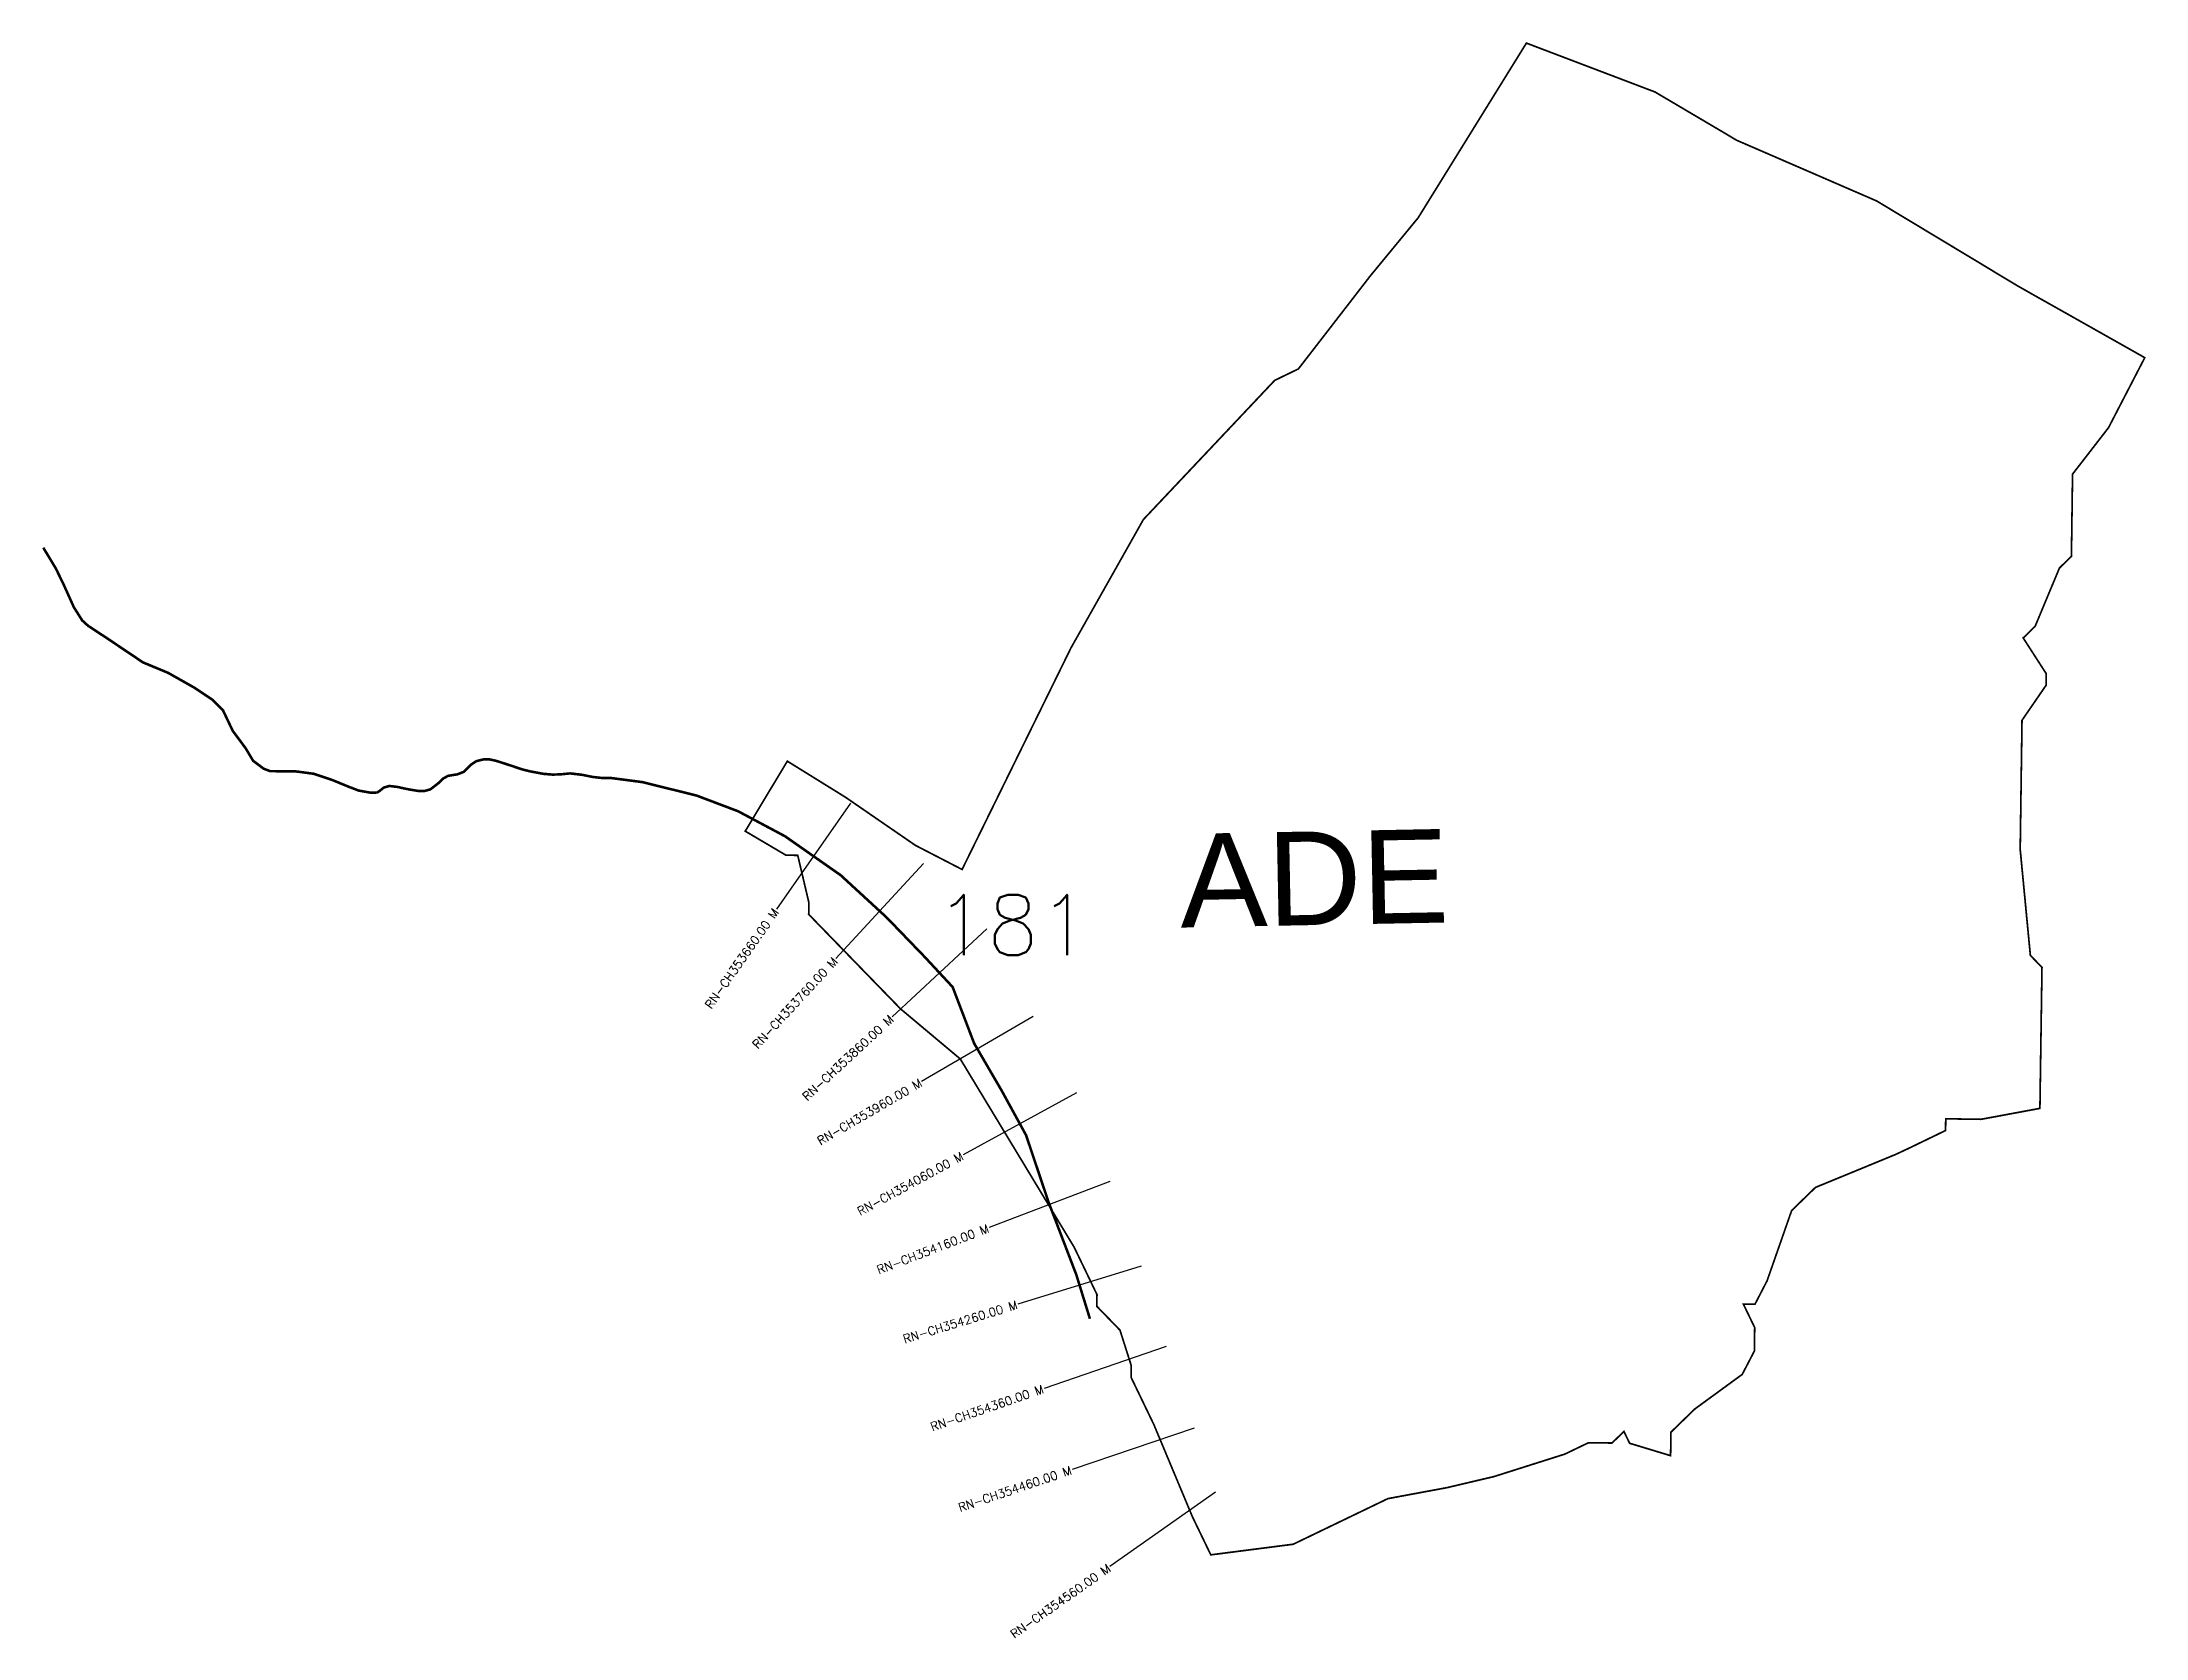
# Model space of a CAD drawing. Header units: metres. Extents: x 294631 to 297075, y 1978187 to 1980041.
import ezdxf
from ezdxf.enums import TextEntityAlignment as Align

# ---------------------------------------------------------------- set-up
doc = ezdxf.new("R2010")
doc.units = ezdxf.units.M
doc.header["$MEASUREMENT"] = 0
for name, color, linetype in [('CS', 134, 'Continuous'), ('CSMark', 6, 'Continuous'), ('NATURALLY PROTECTED', 3, 'Continuous'), ('VILLAGE NAME', 250, 'Continuous')]:
    doc.layers.add(name, color=color, linetype=linetype)
doc.styles.get("Standard").update_dxf_attribs({"font": 'simplex.shx'})

msp = doc.modelspace()

# ---------------------------------------------------------------- linework, layer by layer
at = {"color": 6, "const_width": 2, "flags": 128}
msp.add_lwpolyline([(295495, 1979096.6), (295447.7, 1979124.5), (295496.6, 1979205.8), (295564.3, 1979163.8), (295645.4, 1979108), (295699.6, 1979080), (295771, 1979225.3), (295826.2, 1979337.6), (295892.8, 1979455.6), (295910.2, 1979486.5), (296062.7, 1979648.1), (296090.2, 1979661.4), (296148.6, 1979736.9), (296173.7, 1979769.4), (296229.3, 1979836.9), (296292.2, 1979938.4), (296355.1, 1980039.9), (296504.5, 1979983.1), (296587, 1979934.4), (296599.2, 1979927.1), (296700, 1979883.4), (296762, 1979856.5), (296882.9, 1979783.7), (296906.5, 1979769.4), (296924.5, 1979758.6), (296941, 1979749.2), (296985.2, 1979724.3), (297073.4, 1979674.5), (297031.3, 1979593.2), (296989.5, 1979539.2), (296988.2, 1979443.7), (296974.3, 1979430.2), (296946, 1979362.4), (296932.2, 1979348.9), (296958.9, 1979307.5), (296958.7, 1979293.9), (296930.8, 1979253.3), (296928.7, 1979103.2), (296940.5, 1978980.2), (296954, 1978966.3), (296951.6, 1978802.5), (296883.2, 1978789.8), (296842.2, 1978790.4), (296842, 1978776.8), (296801.3, 1978757.1), (296784, 1978749), (296724, 1978724.3), (296690.9, 1978710.7), (296663.2, 1978683.8), (296634.7, 1978602.3), (296620.7, 1978575.2), (296607.1, 1978575.2), (296620.3, 1978547.9), (296619.9, 1978520.6), (296605.8, 1978493.5), (296550.7, 1978453.3), (296523, 1978426.4), (296522.6, 1978399.1), (296475, 1978413.5), (296468.4, 1978427.2), (296454.5, 1978413.8), (296427.2, 1978414.1), (296399.7, 1978400.9), (296317.4, 1978374.8), (296262.6, 1978361.9), (296194.2, 1978349.2), (296084.2, 1978296.2), (295988.5, 1978283.9), (295967.2, 1978328), (295922.4, 1978435.1), (295895.9, 1978490.1), (295896.1, 1978503.7), (295883, 1978544.9), (295856.1, 1978572.6), (295856.3, 1978586.2), (295829.8, 1978641.2), (295697.5, 1978859.9), (295628.2, 1978918), (295521.4, 1979027.9), (295521.6, 1979041.6), (295508.7, 1979096.4), (295495, 1979096.6)], dxfattribs=at)
at = {"layer": 'CS'}
for p, q in [((295570, 1979156.9), (295484, 1979034)), ((295654.6, 1979086.9), (295553, 1978976.5)), ((295728.3, 1979010.9), (295618.4, 1978908.9)), ((295782.2, 1978909.3), (295652.6, 1978833.7)), ((295832.5, 1978820.5), (295700.9, 1978748.6)), ((295871.1, 1978717.6), (295731, 1978664)), ((295907.7, 1978619.3), (295764.4, 1978575.1)), ((295936.7, 1978526.1), (295794.9, 1978477.3)), ((295969.3, 1978431.2), (295827.3, 1978383)), ((295994, 1978356.6), (295871.2, 1978270.4))]:
    msp.add_line(p, q, dxfattribs=at)
at = {"layer": 'NATURALLY PROTECTED', "const_width": 3, "flags": 128}
msp.add_lwpolyline([(294632.4, 1979453.8), (294633.4, 1979452), (294646.8, 1979429.8), (294655.8, 1979411.3), (294667.8, 1979384.7), (294677.5, 1979369.3), (294684.3, 1979363.1), (294703.3, 1979350.6), (294721.7, 1979338.3), (294748, 1979320.6), (294777.3, 1979308.4), (294807.4, 1979291.4), (294828.7, 1979277.3), (294841.1, 1979264.8), (294852.4, 1979241), (294867.1, 1979221.2), (294876.2, 1979206.1), (294888.3, 1979197.1), (294895.8, 1979194.2), (294908.3, 1979194.1), (294925.1, 1979194), (294946.3, 1979191.2), (294967.6, 1979184.1), (294986.6, 1979176.3), (294998.5, 1979171.7), (295012.4, 1979169.2), (295020.2, 1979169.4), (295023.5, 1979171.6), (295027.8, 1979175.1), (295034.2, 1979177), (295043.7, 1979175.9), (295049.8, 1979174.5), (295056.7, 1979173.1), (295067.2, 1979171.3), (295075.5, 1979171.3), (295081.9, 1979173), (295091.2, 1979180.2), (295096.8, 1979185.6), (295102.6, 1979188.8), (295113.3, 1979190.5), (295120.8, 1979193.4), (295128.9, 1979201.6), (295135.5, 1979205.9), (295143.7, 1979207.9), (295151.1, 1979207.8), (295158.4, 1979206.2), (295175.1, 1979200.8), (295187.9, 1979196.5), (295197.6, 1979194), (295213.2, 1979191.1), (295223.9, 1979190.2), (295233.3, 1979190.5), (295244.3, 1979191.6), (295258, 1979190), (295270.5, 1979187.5), (295281.3, 1979186.3), (295291.4, 1979186.3), (295328.1, 1979181.5), (295391.1, 1979165.9), (295439.5, 1979147.6), (295493.9, 1979118.6), (295558.5, 1979073.4), (295611.9, 1979024.3), (295656.1, 1978978.5), (295688.6, 1978943.5), (295713.6, 1978878), (295745.7, 1978822.9), (295773.9, 1978771.4), (295800.2, 1978693.1), (295832.3, 1978609.2), (295848.1, 1978558.1)], dxfattribs=at)

# ---------------------------------------------------------------- texts
at = {"insert": (295668.6, 1979050.6), "char_height": 70, "attachment_point": 1}
msp.add_mtext_dynamic_manual_height_columns('181', width=95.172, gutter_width=1, heights=[0], dxfattribs=at)
at = {"layer": 'CSMark'}
for s, rotation, p in [('RN-CH353660.00 M', 55.0271, (295483.4, 1979033.2)), ('RN-CH353760.00 M', 47.3656, (295552.3, 1978975.8)), ('RN-CH353860.00 M', 42.8624, (295617.6, 1978908.2)), ('RN-CH353960.00 M', 30.2481, (295651.7, 1978833.2)), ('RN-CH354060.00 M', 28.6535, (295700, 1978748.1)), ('RN-CH354160.00 M', 20.9489, (295730.1, 1978663.7)), ('RN-CH354260.00 M', 17.1487, (295763.4, 1978574.8)), ('RN-CH354360.00 M', 19.0007, (295793.9, 1978477)), ('RN-CH354460.00 M', 18.7421, (295826.3, 1978382.7)), ('RN-CH354560.00 M', 35.0907, (295870.4, 1978269.8))]:
    msp.add_text(s, height=10, rotation=rotation, dxfattribs=at).set_placement(p, align=Align.MIDDLE_RIGHT)
at = {"layer": 'VILLAGE NAME', "insert": (295951.5, 1979121.2), "char_height": 108.748, "attachment_point": 1, "rotation": 1.1028}
msp.add_mtext_dynamic_manual_height_columns('{\\fArial|b0|i0|c0|p34;ADE}', width=1571.314, gutter_width=543.7, heights=[0], dxfattribs=at)

doc.saveas('drawing.dxf')
